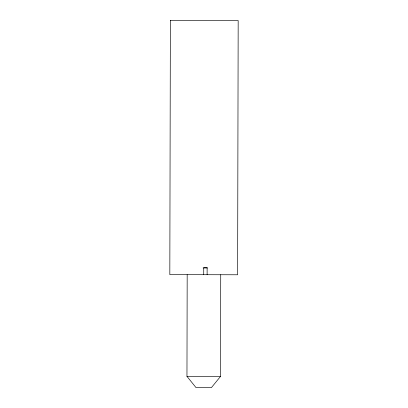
<?xml version="1.0" encoding="UTF-8"?>
<svg xmlns="http://www.w3.org/2000/svg" width="408" height="408" viewBox="0 0 408 408"><rect width="100%" height="100%" fill="white"/><g stroke="black" fill="none" stroke-linecap="round" stroke-linejoin="round"><path stroke-width="0.61" d="M220.728 274.742L220.509 376.436L211.436 387.6L195.983 387.564L186.961 376.365L187.18 274.671M203.725 274.706L203.74 267.75L207.131 267.755L207.116 274.712M203.108 267.923L207.529 267.934M186.961 376.365L220.509 376.436M170.376 20.4L169.825 274.635L237.624 274.778L238.175 20.548L170.376 20.4"/></g></svg>
